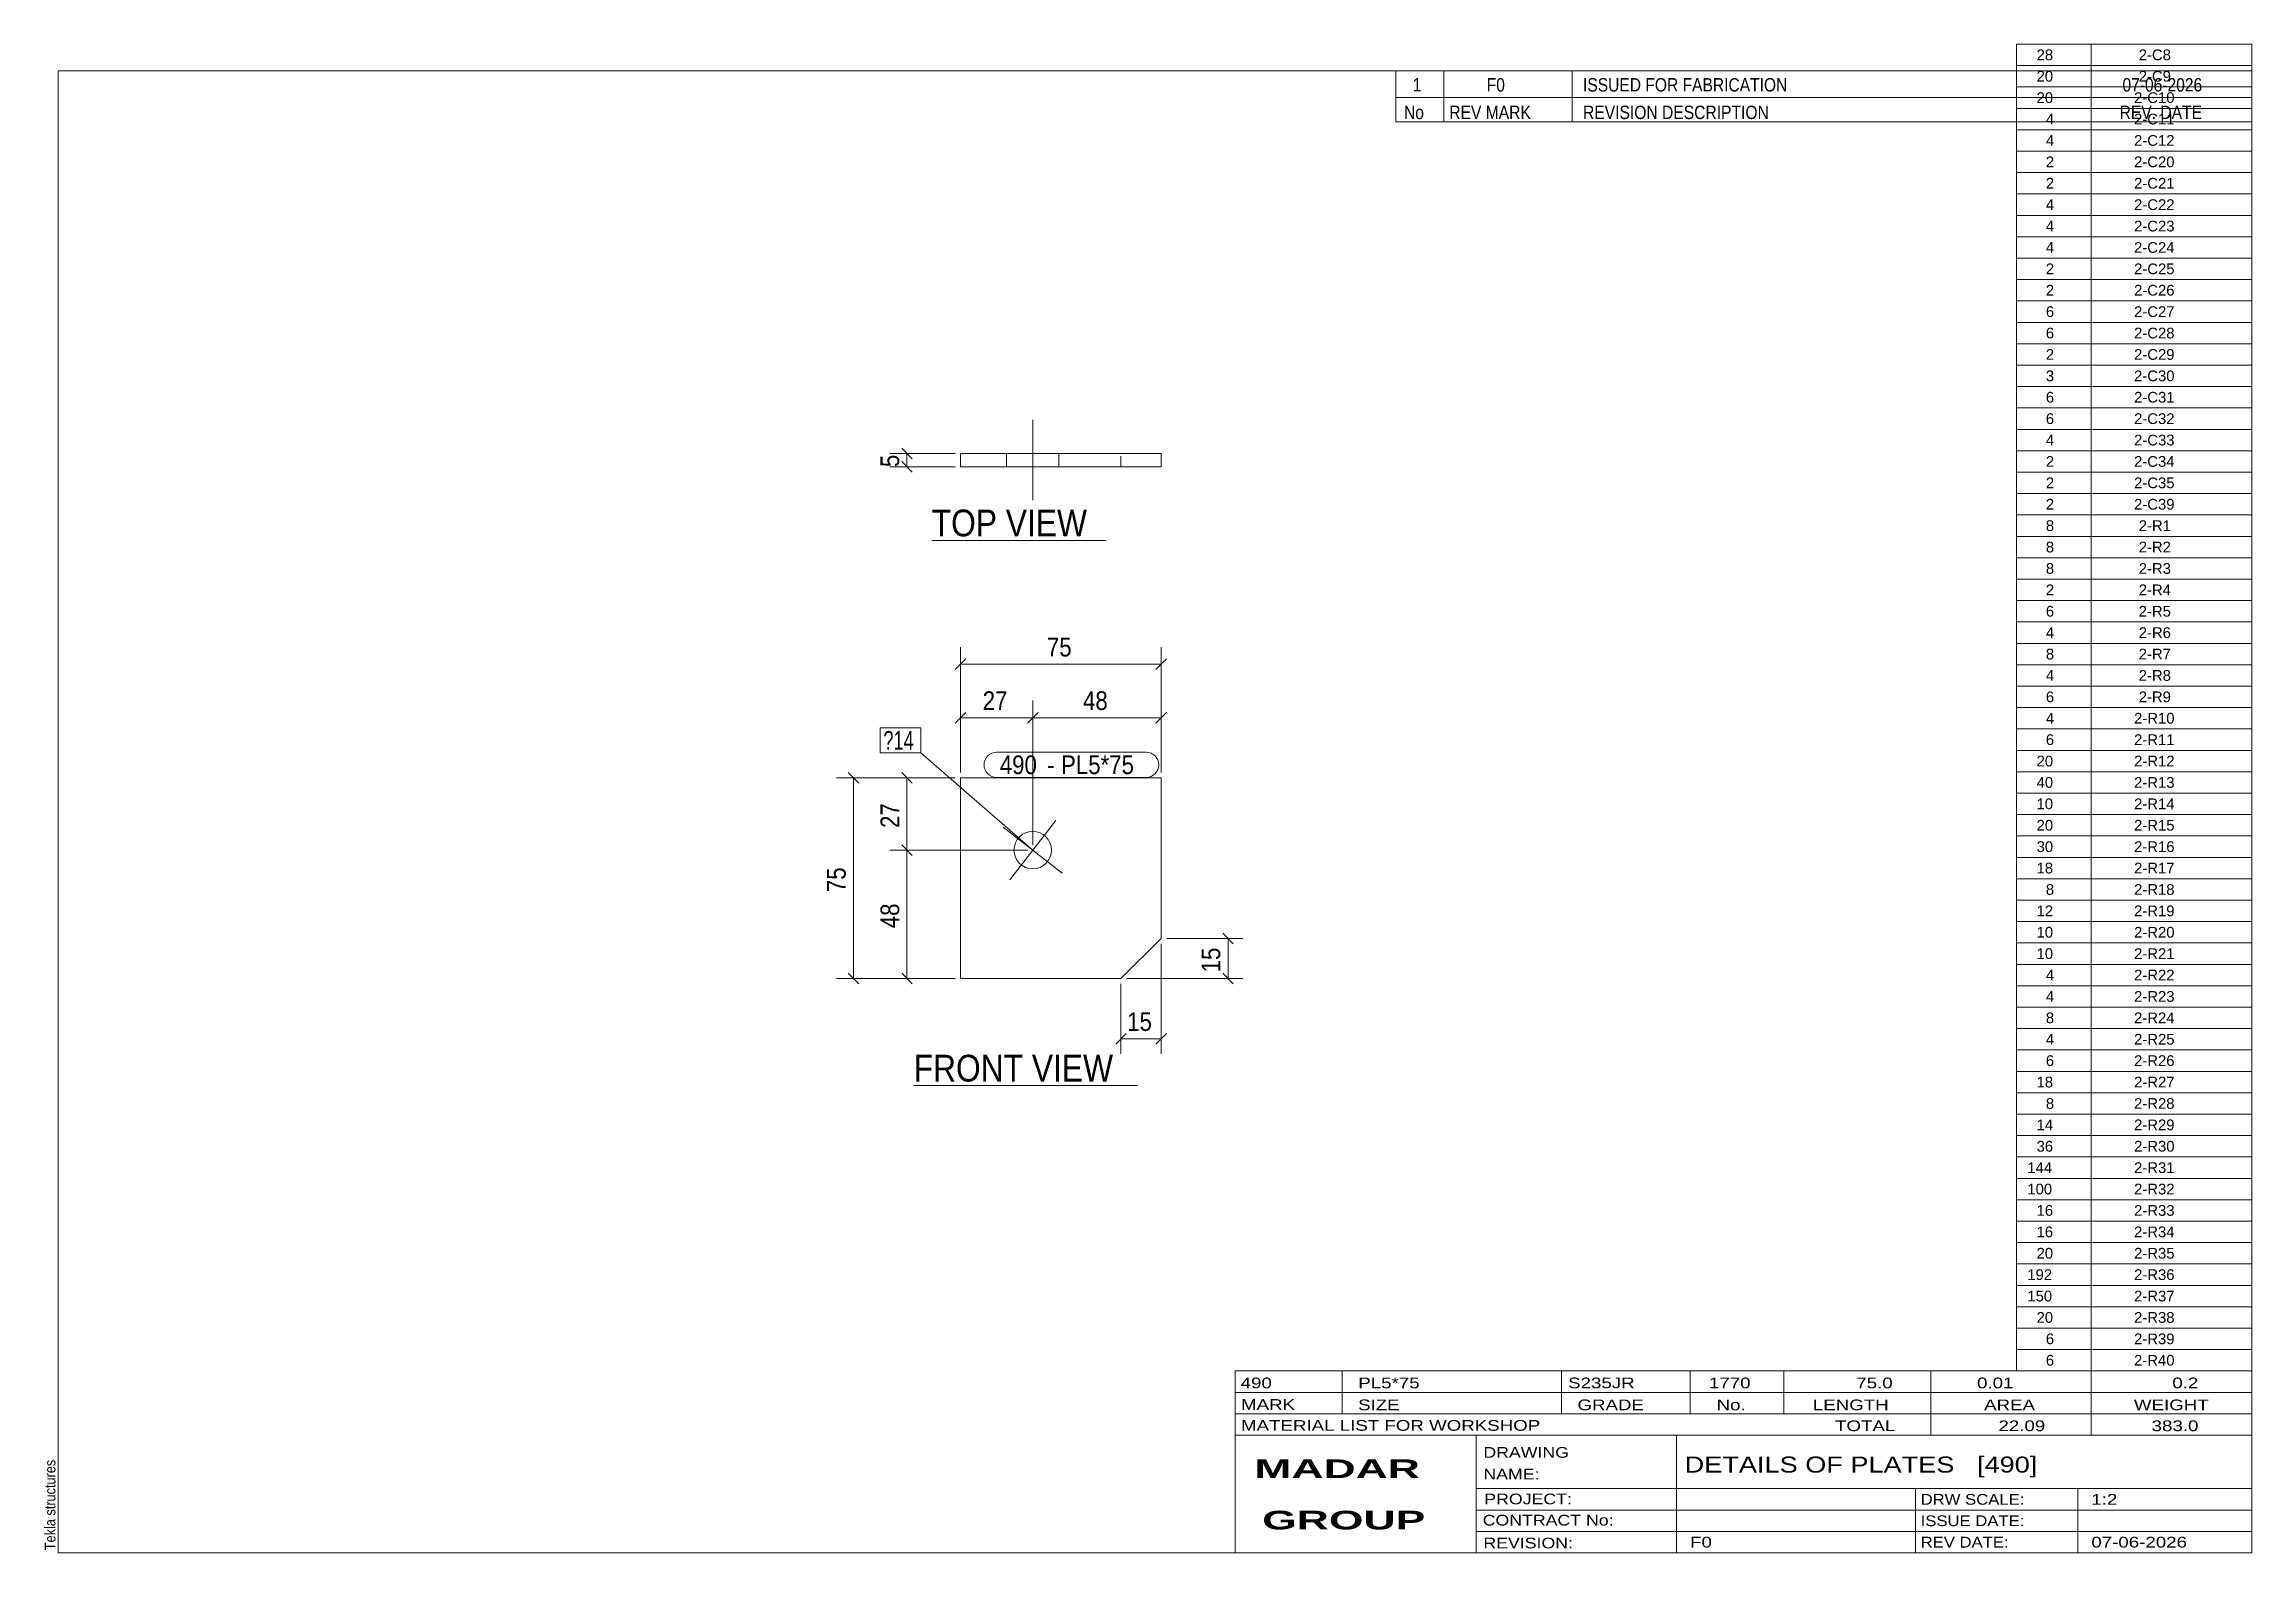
# Model space of a CAD drawing. Header units: millimetres. Extents: x 2 to 415, y 5 to 287.
import ezdxf

# ---------------------------------------------------------------- set-up
doc = ezdxf.new("R2010")
doc.units = ezdxf.units.MM
doc.linetypes.add('XKITLINE00', pattern=[0])
doc.linetypes.add('XKITLINE02', pattern=[4, 2, -2])
for name, color, linetype, lineweight in [('Bolt', 3, 'Continuous', 0), ('BoltMark', 7, 'Continuous', 0), ('Dimensions', 7, 'Continuous', 0), ('DrawingSheet', 5, 'Continuous', 0), ('OtherObjectType', 7, 'Continuous', 0), ('Part', 2, 'Continuous', 0), ('PartMark', 7, 'Continuous', 0)]:
    doc.layers.add(name, color=color, linetype=linetype, lineweight=lineweight)
doc.styles.add('ARIAL', font='ARIAL.TTF')
doc.styles.add('ARIAL_BOLD', font='ARIALBD.TTF')
doc.styles.add('ARIAL_NARROW', font='ARIALN.TTF')

# ---------------------------------------------------------------- blocks, each defined once
blk = doc.blocks.new('*A1')
at = {"layer": 'Bolt', "color": 3, "linetype": 'XKITLINE00', "lineweight": 0}
for p, q in [((192.68, 132.05), (181.62, 140.65)), ((191.45, 141.88), (182.85, 130.82))]:
    blk.add_line(p, q, dxfattribs=at)
blk.add_circle((187.15, 136.35), 3.5, dxfattribs=at)
blk = doc.blocks.new('*A2')
at = {"layer": 'Part', "color": 2, "linetype": 'XKITLINE00', "lineweight": 0}
for p, q in [((173.65, 149.85), (211.15, 149.85)), ((173.65, 112.35), (173.65, 149.85)), ((211.15, 149.85), (211.15, 119.85)), ((211.15, 119.85), (203.65, 112.35)), ((203.65, 112.35), (173.65, 112.35))]:
    blk.add_line(p, q, dxfattribs=at)
blk = doc.blocks.new('*A3')
at = {"layer": 'Bolt', "color": 3, "linetype": 'XKITLINE00', "lineweight": 0}
for p, q in [((187.15, 201.75), (187.15, 216.75)), ((182.24, 210.5), (182.24, 208)), ((192.06, 210.5), (192.06, 208))]:
    blk.add_line(p, q, dxfattribs=at)
blk = doc.blocks.new('*A4')
at = {"layer": 'Part', "color": 2, "linetype": 'XKITLINE00', "lineweight": 0}
for p, q in [((173.65, 208), (173.65, 210.5)), ((173.65, 210.5), (211.15, 210.5)), ((211.15, 210.5), (211.15, 208)), ((173.65, 208), (211.15, 208))]:
    blk.add_line(p, q, dxfattribs=at)
at = {"layer": 'Part', "color": 7, "linetype": 'XKITLINE02', "lineweight": 0}
blk.add_line((203.65, 208), (203.65, 210.5), dxfattribs=at)
blk = doc.blocks.new('*A5')
at = {"layer": 'DrawingSheet', "color": 5, "linetype": 'XKITLINE00', "lineweight": 0}
for p, q in [((415, 282), (5, 282)), ((5, 282), (5, 5)), ((415, 5), (415, 282)), ((5, 5), (415, 5))]:
    blk.add_line(p, q, dxfattribs=at)
at = {"layer": 'DrawingSheet', "color": 5, "style": 'ARIAL', "width": 0.85}
blk.add_text('Tekla structures', height=2, rotation=90, dxfattribs=at).set_placement((4.5, 5.5))
blk = doc.blocks.new('*A6')
at = {"layer": 'OtherObjectType', "color": 7, "linetype": 'XKITLINE00', "lineweight": 0}
for p, q in [((371, 287), (415, 287)), ((371, 287), (371, 287)), ((371, 283), (371, 287)), ((385, 287), (385, 287)), ((385, 283), (385, 287)), ((415, 287), (415, 287)), ((415, 283), (415, 287)), ((371, 283), (415, 283)), ((371, 279), (371, 283)), ((385, 279), (385, 283)), ((415, 279), (415, 283)), ((371, 279), (415, 279)), ((371, 275), (371, 279)), ((385, 275), (385, 279)), ((415, 275), (415, 279)), ((371, 275), (415, 275)), ((371, 271), (371, 275)), ((385, 271), (385, 275)), ((415, 271), (415, 275)), ((371, 271), (415, 271)), ((371, 267), (371, 271)), ((385, 267), (385, 271)), ((415, 267), (415, 271)), ((371, 267), (415, 267)), ((371, 263), (371, 267)), ((385, 263), (385, 267)), ((415, 263), (415, 267)), ((371, 263), (415, 263)), ((371, 259), (371, 263)), ((385, 259), (385, 263)), ((415, 259), (415, 263)), ((371, 259), (415, 259)), ((371, 255), (371, 259)), ((385, 255), (385, 259)), ((415, 255), (415, 259)), ((371, 255), (415, 255)), ((371, 251), (371, 255)), ((385, 251), (385, 255)), ((415, 251), (415, 255)), ((371, 251), (415, 251)), ((371, 247), (371, 251)), ((385, 247), (385, 251)), ((415, 247), (415, 251)), ((371, 247), (415, 247)), ((371, 243), (371, 247)), ((385, 243), (385, 247)), ((415, 243), (415, 247)), ((371, 243), (415, 243)), ((371, 239), (371, 243)), ((385, 239), (385, 243)), ((415, 239), (415, 243)), ((371, 239), (415, 239)), ((371, 235), (371, 239)), ((385, 235), (385, 239)), ((415, 235), (415, 239)), ((371, 235), (415, 235)), ((371, 231), (371, 235)), ((385, 231), (385, 235)), ((415, 231), (415, 235)), ((371, 231), (415, 231)), ((371, 227), (371, 231)), ((371, 227), (415, 227)), ((371, 223), (371, 227)), ((385, 227), (385, 231)), ((385, 223), (385, 227)), ((415, 227), (415, 231)), ((415, 223), (415, 227)), ((371, 223), (415, 223)), ((371, 219), (371, 223)), ((385, 219), (385, 223)), ((415, 219), (415, 223)), ((371, 219), (415, 219)), ((371, 215), (371, 219)), ((385, 215), (385, 219)), ((415, 215), (415, 219)), ((371, 215), (415, 215)), ((371, 211), (371, 215)), ((385, 211), (385, 215)), ((415, 211), (415, 215)), ((371, 211), (415, 211)), ((371, 207), (371, 211)), ((385, 207), (385, 211)), ((415, 207), (415, 211)), ((371, 207), (415, 207)), ((371, 203), (371, 207)), ((385, 203), (385, 207)), ((415, 203), (415, 207)), ((371, 203), (415, 203)), ((371, 199), (371, 203)), ((385, 199), (385, 203)), ((415, 199), (415, 203)), ((371, 199), (415, 199)), ((371, 195), (371, 199)), ((385, 195), (385, 199)), ((415, 195), (415, 199)), ((371, 195), (415, 195)), ((371, 191), (371, 195)), ((385, 191), (385, 195)), ((415, 191), (415, 195)), ((371, 191), (415, 191)), ((371, 187), (371, 191)), ((385, 187), (385, 191)), ((415, 187), (415, 191)), ((371, 187), (415, 187)), ((371, 183), (371, 187)), ((385, 183), (385, 187)), ((415, 183), (415, 187)), ((371, 183), (415, 183)), ((371, 179), (371, 183)), ((385, 179), (385, 183)), ((415, 179), (415, 183)), ((371, 179), (415, 179)), ((371, 175), (371, 179)), ((385, 175), (385, 179)), ((415, 175), (415, 179)), ((371, 175), (415, 175)), ((371, 171), (371, 175)), ((385, 171), (385, 175)), ((415, 171), (415, 175)), ((371, 171), (415, 171)), ((371, 167), (371, 171)), ((385, 167), (385, 171)), ((415, 167), (415, 171)), ((371, 167), (415, 167)), ((371, 163), (371, 167)), ((385, 163), (385, 167)), ((415, 163), (415, 167)), ((371, 163), (415, 163)), ((371, 159), (371, 163)), ((385, 159), (385, 163)), ((415, 159), (415, 163)), ((371, 159), (415, 159)), ((371, 155), (371, 159)), ((385, 155), (385, 159)), ((415, 155), (415, 159)), ((371, 155), (415, 155)), ((371, 151), (371, 155)), ((385, 151), (385, 155)), ((415, 151), (415, 155)), ((371, 151), (415, 151)), ((371, 147), (371, 151)), ((385, 147), (385, 151)), ((415, 147), (415, 151)), ((371, 147), (415, 147)), ((371, 143), (371, 147)), ((385, 143), (385, 147)), ((415, 143), (415, 147)), ((371, 143), (415, 143)), ((371, 139), (371, 143)), ((385, 139), (385, 143)), ((415, 139), (415, 143)), ((371, 139), (415, 139)), ((371, 135), (371, 139)), ((385, 135), (385, 139)), ((415, 135), (415, 139)), ((371, 135), (415, 135)), ((371, 131), (371, 135)), ((385, 131), (385, 135)), ((415, 131), (415, 135)), ((371, 131), (415, 131)), ((371, 127), (371, 131)), ((385, 127), (385, 131)), ((415, 127), (415, 131)), ((371, 127), (415, 127)), ((371, 123), (371, 127)), ((385, 123), (385, 127)), ((415, 123), (415, 127)), ((371, 123), (415, 123)), ((371, 119), (371, 123)), ((385, 119), (385, 123)), ((415, 119), (415, 123)), ((371, 119), (415, 119)), ((371, 115), (371, 119)), ((385, 115), (385, 119)), ((415, 115), (415, 119)), ((371, 115), (415, 115)), ((371, 111), (371, 115)), ((385, 111), (385, 115)), ((415, 111), (415, 115)), ((371, 111), (415, 111)), ((371, 107), (371, 111)), ((385, 107), (385, 111)), ((415, 107), (415, 111)), ((371, 107), (415, 107)), ((371, 103), (371, 107)), ((385, 103), (385, 107)), ((415, 103), (415, 107)), ((371, 103), (415, 103)), ((371, 99), (371, 103)), ((385, 99), (385, 103)), ((415, 99), (415, 103)), ((371, 99), (415, 99)), ((371, 95), (371, 99)), ((371, 95), (415, 95)), ((371, 91), (371, 95)), ((385, 95), (385, 99)), ((385, 91), (385, 95)), ((415, 95), (415, 99)), ((415, 91), (415, 95)), ((371, 91), (415, 91)), ((371, 87), (371, 91)), ((385, 87), (385, 91)), ((415, 87), (415, 91)), ((371, 87), (415, 87)), ((371, 83), (371, 87)), ((385, 83), (385, 87)), ((415, 83), (415, 87)), ((371, 83), (415, 83)), ((371, 79), (371, 83)), ((385, 79), (385, 83)), ((415, 79), (415, 83)), ((371, 79), (415, 79)), ((371, 75), (371, 79)), ((385, 75), (385, 79)), ((415, 75), (415, 79)), ((371, 75), (415, 75)), ((371, 71), (371, 75)), ((385, 71), (385, 75)), ((415, 71), (415, 75)), ((371, 71), (415, 71)), ((371, 67), (371, 71)), ((385, 67), (385, 71)), ((415, 67), (415, 71)), ((371, 67), (415, 67)), ((371, 63), (371, 67)), ((385, 63), (385, 67)), ((415, 63), (415, 67)), ((371, 63), (415, 63)), ((371, 59), (371, 63)), ((385, 59), (385, 63)), ((415, 59), (415, 63)), ((371, 59), (415, 59)), ((371, 55), (371, 59)), ((385, 55), (385, 59)), ((415, 55), (415, 59)), ((371, 55), (415, 55)), ((371, 51), (371, 55)), ((385, 51), (385, 55)), ((415, 51), (415, 55)), ((371, 51), (415, 51)), ((371, 47), (371, 51)), ((385, 47), (385, 51)), ((415, 47), (415, 51)), ((371, 47), (415, 47)), ((371, 43), (371, 47)), ((385, 43), (385, 47)), ((415, 43), (415, 47)), ((371, 43), (415, 43)), ((371, 39), (371, 43)), ((385, 39), (385, 43)), ((415, 39), (415, 43)), ((371, 39), (415, 39))]:
    blk.add_line(p, q, dxfattribs=at)
at = {"layer": 'OtherObjectType', "color": 7, "style": 'ARIAL_NARROW', "width": 1.211571}
for s, p in [('28', (374.77, 284)), ('2-C8', (393.86, 284)), ('20', (374.77, 280)), ('2-C9', (393.86, 280)), ('20', (374.77, 276)), ('2-C10', (392.99, 276)), ('4', (376.5, 272)), ('2-C11', (392.99, 272)), ('4', (376.5, 268)), ('2-C12', (392.99, 268)), ('2', (376.5, 264)), ('2-C20', (392.99, 264)), ('2', (376.5, 260)), ('2-C21', (392.99, 260)), ('4', (376.5, 256)), ('2-C22', (392.99, 256)), ('4', (376.5, 252)), ('2-C23', (392.99, 252)), ('4', (376.5, 248)), ('2-C24', (392.99, 248)), ('2', (376.5, 244)), ('2-C25', (392.99, 244)), ('2', (376.5, 240)), ('2-C26', (392.99, 240)), ('6', (376.5, 236)), ('2-C27', (392.99, 236)), ('6', (376.5, 232)), ('2-C28', (392.99, 232)), ('2', (376.5, 228)), ('2-C29', (392.99, 228)), ('3', (376.5, 224)), ('2-C30', (392.99, 224)), ('6', (376.5, 220)), ('2-C31', (392.99, 220)), ('6', (376.5, 216)), ('2-C32', (392.99, 216)), ('4', (376.5, 212)), ('2-C33', (392.99, 212)), ('2', (376.5, 208)), ('2-C34', (392.99, 208)), ('2', (376.5, 204)), ('2-C35', (392.99, 204)), ('2', (376.5, 200)), ('2-C39', (392.99, 200)), ('8', (376.5, 196)), ('8', (376.5, 192)), ('2-R1', (393.86, 196)), ('2-R2', (393.86, 192)), ('8', (376.5, 188)), ('2-R3', (393.86, 188)), ('2', (376.5, 184)), ('2-R4', (393.86, 184)), ('6', (376.5, 180)), ('2-R5', (393.86, 180)), ('4', (376.5, 176)), ('2-R6', (393.86, 176)), ('8', (376.5, 172)), ('2-R7', (393.86, 172)), ('4', (376.5, 168)), ('2-R8', (393.86, 168)), ('6', (376.5, 164)), ('2-R9', (393.86, 164)), ('4', (376.5, 160)), ('2-R10', (392.99, 160)), ('6', (376.5, 156)), ('2-R11', (392.99, 156)), ('20', (374.77, 152)), ('2-R12', (392.99, 152)), ('40', (374.77, 148)), ('2-R13', (392.99, 148)), ('10', (374.77, 144)), ('2-R14', (392.99, 144)), ('20', (374.77, 140)), ('2-R15', (392.99, 140)), ('30', (374.77, 136)), ('2-R16', (392.99, 136)), ('18', (374.77, 132)), ('2-R17', (392.99, 132)), ('8', (376.5, 128)), ('2-R18', (392.99, 128)), ('12', (374.77, 124)), ('2-R19', (392.99, 124)), ('10', (374.77, 120)), ('2-R20', (392.99, 120)), ('10', (374.77, 116)), ('2-R21', (392.99, 116)), ('4', (376.5, 112)), ('2-R22', (392.99, 112)), ('4', (376.5, 108)), ('2-R23', (392.99, 108)), ('8', (376.5, 104)), ('2-R24', (392.99, 104)), ('4', (376.5, 100)), ('2-R25', (392.99, 100)), ('6', (376.5, 96)), ('2-R26', (392.99, 96)), ('18', (374.77, 92)), ('2-R27', (392.99, 92)), ('8', (376.5, 88)), ('2-R28', (392.99, 88)), ('14', (374.77, 84)), ('2-R29', (392.99, 84)), ('36', (374.77, 80)), ('2-R30', (392.99, 80)), ('144', (373.04, 76)), ('2-R31', (392.99, 76)), ('100', (373.04, 72)), ('2-R32', (392.99, 72)), ('16', (374.77, 68)), ('16', (374.77, 64)), ('2-R33', (392.99, 68)), ('2-R34', (392.99, 64)), ('20', (374.77, 60)), ('2-R35', (392.99, 60)), ('192', (373.04, 56)), ('2-R36', (392.99, 56)), ('150', (373.04, 52)), ('2-R37', (392.99, 52)), ('20', (374.77, 48)), ('2-R38', (392.99, 48)), ('6', (376.5, 44)), ('2-R39', (392.99, 44)), ('6', (376.5, 40)), ('2-R40', (392.99, 40))]:
    blk.add_text(s, height=2, dxfattribs=at).set_placement(p)
blk = doc.blocks.new('*A7')
at = {"layer": 'OtherObjectType', "color": 7, "linetype": 'XKITLINE00', "lineweight": 0}
for p, q in [((255, 282), (415, 282)), ((415, 282), (255, 282)), ((255, 282), (255, 277)), ((264, 282), (264, 277)), ((288, 282), (288, 277)), ((385, 282), (385, 277)), ((415, 282), (415, 277)), ((255, 277), (415, 277)), ((255, 277), (255, 272.5)), ((255, 277), (415, 277)), ((264, 277), (264, 272.5)), ((288, 277), (288, 272.5)), ((385, 277), (385, 272.5)), ((415, 277), (415, 272.5)), ((415, 272.5), (255, 272.5))]:
    blk.add_line(p, q, dxfattribs=at)
at = {"layer": 'OtherObjectType', "color": 7, "style": 'ARIAL_NARROW'}
for s, width, p in [('1', 1.017001, (258.16, 278.15)), ('F0', 1.017001, (272, 278.15)), ('ISSUED FOR FABRICATION', 1.017001, (290, 278.15)), ('07-06-2026', 1.017001, (390.82, 278.15)), ('No', 1.02, (256.54, 273)), ('REV MARK', 1.02, (265, 273)), ('REVISION DESCRIPTION', 1.02, (290, 273)), ('REV. DATE', 1.02, (390.28, 273))]:
    blk.add_text(s, height=2.5, dxfattribs=dict(at, width=width)).set_placement(p)
blk = doc.blocks.new('*A8')
at = {"layer": 'OtherObjectType', "color": 7, "linetype": 'XKITLINE00', "lineweight": 0}
for p, q in [((225, 39), (415, 39)), ((225, 39), (225, 35)), ((225, 39), (415, 39)), ((245, 35), (245, 39)), ((286, 35), (286, 39)), ((310, 35), (310, 39)), ((327.5, 35), (327.5, 39)), ((355, 35), (355, 39)), ((385, 35), (385, 39)), ((415, 35), (415, 39)), ((225, 35), (415, 35)), ((225, 35), (225, 5)), ((225, 35), (415, 35)), ((245, 31), (245, 35)), ((286, 31), (286, 35)), ((310, 31), (310, 35)), ((327.5, 31), (327.5, 35)), ((355, 31), (355, 35)), ((385, 31), (385, 35)), ((415, 31), (415, 35)), ((225, 31), (415, 31)), ((355, 27), (355, 31)), ((385, 27), (385, 31)), ((415, 27), (415, 31)), ((225, 27), (415, 27)), ((270, 21), (270, 27)), ((307.5, 17), (307.5, 27)), ((415, 21), (415, 27)), ((270, 21), (270, 5)), ((415, 17), (415, 21)), ((270, 17), (415, 17)), ((307.5, 5), (307.5, 17)), ((352.16, 13), (352.16, 17)), ((382.5, 5), (382.5, 17)), ((415, 13), (415, 17)), ((270, 13), (415, 13)), ((352.16, 5), (352.16, 13)), ((415, 9), (415, 13)), ((270, 9), (415, 9)), ((415, 5), (415, 9)), ((225, 5), (415, 5)), ((262.5, 5), (415, 5))]:
    blk.add_line(p, q, dxfattribs=at)
at = {"layer": 'OtherObjectType', "color": 7, "style": 'ARIAL_NARROW'}
for s, height, width, p in [('490', 2, 1.525501, (226.01, 35.76)), ('PL5*75', 2, 1.525501, (248, 35.76)), ('S235JR', 2, 1.525501, (287.22, 35.76)), ('1770', 2, 1.525501, (313.54, 35.76)), ('75.0', 2, 1.525501, (341.07, 35.76)), ('0.01', 2, 1.525501, (363.64, 35.76)), ('0.2', 2, 1.525501, (400.14, 35.76)), ('MARK', 2, 1.525501, (226.08, 31.73)), ('SIZE', 2, 1.525501, (247.96, 31.66)), ('GRADE', 2, 1.525501, (288.96, 31.66)), ('No.', 2, 1.525501, (314.96, 31.66)), ('LENGTH', 2, 1.525501, (332.96, 31.66)), ('AREA', 2, 1.525501, (364.96, 31.66)), ('WEIGHT', 2, 1.525501, (392.96, 31.66)), ('MATERIAL LIST FOR WORKSHOP', 2, 1.525501, (226.08, 27.82)), ('TOTAL', 2, 1.525501, (337.1, 27.75)), ('22.09', 2, 1.525501, (367.64, 27.75)), ('383.0', 2, 1.525501, (396.27, 27.75)), ('DRAWING', 2, 1.445, (271.38, 22.78)), ('NAME:', 2, 1.445, (271.38, 18.72)), ('DETAILS OF PLATES   [490]', 3, 1.474651, (309, 20)), ('PROJECT:', 2, 1.445, (271.55, 14.07)), ('DRW SCALE:', 2, 1.36, (353.1, 14)), ('1:2', 2, 1.525501, (385, 14)), ('CONTRACT No:', 2, 1.445, (271.25, 10.11)), ('ISSUE DATE:', 2, 1.36, (353.1, 10)), ('REVISION:', 2, 1.445, (271.38, 5.84)), ('F0', 2, 1.525501, (310, 6)), ('REV DATE:', 2, 1.36, (353.1, 6)), ('07-06-2026', 2, 1.525501, (385, 6))]:
    blk.add_text(s, height=height, dxfattribs=dict(at, width=width)).set_placement(p)
at = {"layer": 'OtherObjectType', "color": 1, "style": 'ARIAL_BOLD', "width": 1.7}
for s, p in [('MADAR ', (228.58, 18.97)), ('GROUP', (230.03, 9.37))]:
    blk.add_text(s, height=3.5, dxfattribs=at).set_placement(p)
blk = doc.blocks.new('*A9')
at = {"layer": 'Dimensions', "color": 7, "linetype": 'XKITLINE00', "lineweight": 0}
for p, q in [((172.65, 149.85), (150.45, 149.85)), ((152.66, 150.84), (154.64, 148.86)), ((153.65, 112.35), (153.65, 149.85)), ((172.65, 112.35), (150.45, 112.35)), ((152.66, 113.34), (154.64, 111.36))]:
    blk.add_line(p, q, dxfattribs=at)
at = {"layer": 'Dimensions', "color": 3}
for p in [(153.65, 149.85), (153.65, 112.35)]:
    blk.add_point(p, dxfattribs=at)
at = {"layer": 'Dimensions', "color": 3, "style": 'ARIAL', "width": 0.85}
blk.add_text('75', height=3.5, rotation=90.0002, dxfattribs=at).set_placement((152.2, 128.5))
blk = doc.blocks.new('*A10')
at = {"layer": 'Dimensions', "color": 7, "linetype": 'XKITLINE00', "lineweight": 0}
for p, q in [((212.15, 119.85), (226.45, 119.85)), ((222.66, 120.84), (224.64, 118.86)), ((223.65, 112.35), (223.65, 119.85)), ((204.65, 112.35), (226.45, 112.35)), ((222.66, 113.34), (224.64, 111.36))]:
    blk.add_line(p, q, dxfattribs=at)
at = {"layer": 'Dimensions', "color": 3}
for p in [(223.65, 119.85), (223.65, 112.35)]:
    blk.add_point(p, dxfattribs=at)
at = {"layer": 'Dimensions', "color": 3, "style": 'ARIAL', "width": 0.85}
blk.add_text('15', height=3.5, rotation=90.0002, dxfattribs=at).set_placement((222.2, 113.5))
blk = doc.blocks.new('*A11')
at = {"layer": 'Dimensions', "color": 7, "linetype": 'XKITLINE00', "lineweight": 0}
for p, q in [((186.15, 136.35), (160.45, 136.35)), ((162.66, 137.34), (164.64, 135.36)), ((163.65, 112.35), (163.65, 136.35)), ((172.65, 112.35), (160.45, 112.35)), ((162.66, 113.34), (164.64, 111.36))]:
    blk.add_line(p, q, dxfattribs=at)
at = {"layer": 'Dimensions', "color": 3}
for p in [(163.65, 136.35), (163.65, 112.35)]:
    blk.add_point(p, dxfattribs=at)
at = {"layer": 'Dimensions', "color": 3, "style": 'ARIAL', "width": 0.85}
blk.add_text('48', height=3.5, rotation=90.0002, dxfattribs=at).set_placement((162.2, 121.75))
blk = doc.blocks.new('*A12')
at = {"layer": 'Dimensions', "color": 7, "linetype": 'XKITLINE00', "lineweight": 0}
for p, q in [((172.65, 149.85), (160.45, 149.85)), ((162.66, 150.84), (164.64, 148.86)), ((163.65, 136.35), (163.65, 149.85)), ((186.15, 136.35), (160.45, 136.35)), ((162.66, 137.34), (164.64, 135.36))]:
    blk.add_line(p, q, dxfattribs=at)
at = {"layer": 'Dimensions', "color": 3}
for p in [(163.65, 149.85), (163.65, 136.35)]:
    blk.add_point(p, dxfattribs=at)
at = {"layer": 'Dimensions', "color": 3, "style": 'ARIAL', "width": 0.85}
blk.add_text('27', height=3.5, rotation=90.0002, dxfattribs=at).set_placement((162.2, 140.5))
blk = doc.blocks.new('*A13')
at = {"layer": 'Dimensions', "color": 7, "linetype": 'XKITLINE00', "lineweight": 0}
for p, q in [((173.65, 150.85), (173.65, 174.3)), ((211.15, 150.85), (211.15, 174.3)), ((174.64, 172.09), (172.66, 170.11)), ((173.65, 171.1), (211.15, 171.1)), ((212.14, 172.09), (210.16, 170.11))]:
    blk.add_line(p, q, dxfattribs=at)
at = {"layer": 'Dimensions', "color": 3}
for p in [(173.65, 171.1), (211.15, 171.1)]:
    blk.add_point(p, dxfattribs=at)
at = {"layer": 'Dimensions', "color": 3, "style": 'ARIAL', "width": 0.85}
blk.add_text('75', height=3.5, dxfattribs=at).set_placement((189.8, 172.55))
blk = doc.blocks.new('*A14')
at = {"layer": 'Dimensions', "color": 7, "linetype": 'XKITLINE00', "lineweight": 0}
for p, q in [((174.64, 162.09), (172.66, 160.11)), ((173.65, 150.85), (173.65, 164.3)), ((173.65, 161.1), (187.15, 161.1)), ((188.14, 162.09), (186.16, 160.11)), ((187.15, 137.35), (187.15, 164.3))]:
    blk.add_line(p, q, dxfattribs=at)
at = {"layer": 'Dimensions', "color": 3}
for p in [(173.65, 161.1), (187.15, 161.1)]:
    blk.add_point(p, dxfattribs=at)
at = {"layer": 'Dimensions', "color": 3, "style": 'ARIAL', "width": 0.85}
blk.add_text('27', height=3.5, dxfattribs=at).set_placement((177.8, 162.55))
blk = doc.blocks.new('*A15')
at = {"layer": 'Dimensions', "color": 7, "linetype": 'XKITLINE00', "lineweight": 0}
for p, q in [((188.14, 162.09), (186.16, 160.11)), ((187.15, 137.35), (187.15, 164.3)), ((187.15, 161.1), (211.15, 161.1)), ((212.14, 162.09), (210.16, 160.11)), ((211.15, 150.85), (211.15, 164.3))]:
    blk.add_line(p, q, dxfattribs=at)
at = {"layer": 'Dimensions', "color": 3}
for p in [(187.15, 161.1), (211.15, 161.1)]:
    blk.add_point(p, dxfattribs=at)
at = {"layer": 'Dimensions', "color": 3, "style": 'ARIAL', "width": 0.85}
blk.add_text('48', height=3.5, dxfattribs=at).set_placement((196.55, 162.55))
blk = doc.blocks.new('*A16')
at = {"layer": 'Dimensions', "color": 7, "linetype": 'XKITLINE00', "lineweight": 0}
for p, q in [((211.15, 118.85), (211.15, 98.3)), ((203.65, 111.35), (203.65, 98.3)), ((204.64, 102.09), (202.66, 100.11)), ((203.65, 101.1), (211.15, 101.1)), ((212.14, 102.09), (210.16, 100.11))]:
    blk.add_line(p, q, dxfattribs=at)
at = {"layer": 'Dimensions', "color": 3}
for p in [(203.65, 101.1), (211.15, 101.1)]:
    blk.add_point(p, dxfattribs=at)
at = {"layer": 'Dimensions', "color": 3, "style": 'ARIAL', "width": 0.85}
blk.add_text('15', height=3.5, dxfattribs=at).set_placement((204.8, 102.55))
blk = doc.blocks.new('*A17')
at = {"layer": 'BoltMark', "color": 7, "linetype": 'XKITLINE00', "lineweight": 0}
for p, q in [((158.64, 159.21), (166.22, 159.21)), ((158.64, 154.51), (158.64, 159.21)), ((166.22, 154.51), (166.22, 159.21)), ((158.64, 154.51), (166.22, 154.51)), ((187.15, 136.35), (166.22, 154.51))]:
    blk.add_line(p, q, dxfattribs=at)
at = {"layer": 'BoltMark', "color": 3, "style": 'ARIAL_NARROW', "width": 0.85}
blk.add_text('?14', height=3.5, dxfattribs=at).set_placement((159.24, 155.11))
blk = doc.blocks.new('*A18')
at = {"layer": 'PartMark', "color": 7, "linetype": 'XKITLINE00', "lineweight": 0}
for p, q in [((180.4, 154.65), (208.36, 154.65)), ((180.4, 149.95), (208.36, 149.95))]:
    blk.add_line(p, q, dxfattribs=at)
for centre, start, end in [((180.4, 152.3), 90, 270), ((208.36, 152.3), 270, 90)]:
    blk.add_arc(centre, 2.35, start, end, dxfattribs=at)
at = {"layer": 'PartMark', "color": 1, "style": 'ARIAL', "width": 0.85}
blk.add_text('490', height=3.5, dxfattribs=at).set_placement((181, 150.55))
at = {"layer": 'PartMark', "color": 3, "style": 'ARIAL', "width": 0.85}
for s, p in [('PL5*75', (192.44, 150.55)), ('-', (189.84, 150.55))]:
    blk.add_text(s, height=3.5, dxfattribs=at).set_placement(p)
blk = doc.blocks.new('*A19')
at = {"layer": 'OtherObjectType', "color": 7, "linetype": 'XKITLINE00', "lineweight": 0}
blk.add_line((164.9, 92.35), (206.75, 92.35), dxfattribs=at)
at = {"layer": 'OtherObjectType', "color": 3, "style": 'ARIAL', "width": 0.85}
blk.add_text('FRONT VIEW', height=5, dxfattribs=at).set_placement((164.9, 93.1))
blk = doc.blocks.new('*A20')
at = {"layer": 'Dimensions', "color": 7, "linetype": 'XKITLINE00', "lineweight": 0}
for p, q in [((172.65, 210.5), (160.45, 210.5)), ((162.66, 211.49), (164.64, 209.51)), ((163.65, 208), (163.65, 210.5)), ((172.65, 208), (160.45, 208)), ((162.66, 208.99), (164.64, 207.01))]:
    blk.add_line(p, q, dxfattribs=at)
at = {"layer": 'Dimensions', "color": 3}
for p in [(163.65, 210.5), (163.65, 208)]:
    blk.add_point(p, dxfattribs=at)
at = {"layer": 'Dimensions', "color": 3, "style": 'ARIAL', "width": 0.85}
blk.add_text('5', height=3.5, rotation=90.0002, dxfattribs=at).set_placement((162.2, 207.95))
blk = doc.blocks.new('*A21')
at = {"layer": 'OtherObjectType', "color": 7, "linetype": 'XKITLINE00', "lineweight": 0}
blk.add_line((168.27, 194.25), (200.88, 194.25), dxfattribs=at)
at = {"layer": 'OtherObjectType', "color": 3, "style": 'ARIAL', "width": 0.85}
blk.add_text('TOP VIEW', height=5, dxfattribs=at).set_placement((168.27, 195))

msp = doc.modelspace()

# ---------------------------------------------------------------- block references
at = {"lineweight": 0}
for name in ['*A6', '*A5', '*A7', '*A3', '*A20', '*A4', '*A21', '*A13', '*A14', '*A15', '*A17', '*A18', '*A9', '*A12', '*A2', '*A1', '*A11', '*A10', '*A16', '*A19', '*A8']:
    msp.add_blockref(name, (0, 0), dxfattribs=at)

doc.saveas('drawing.dxf')
